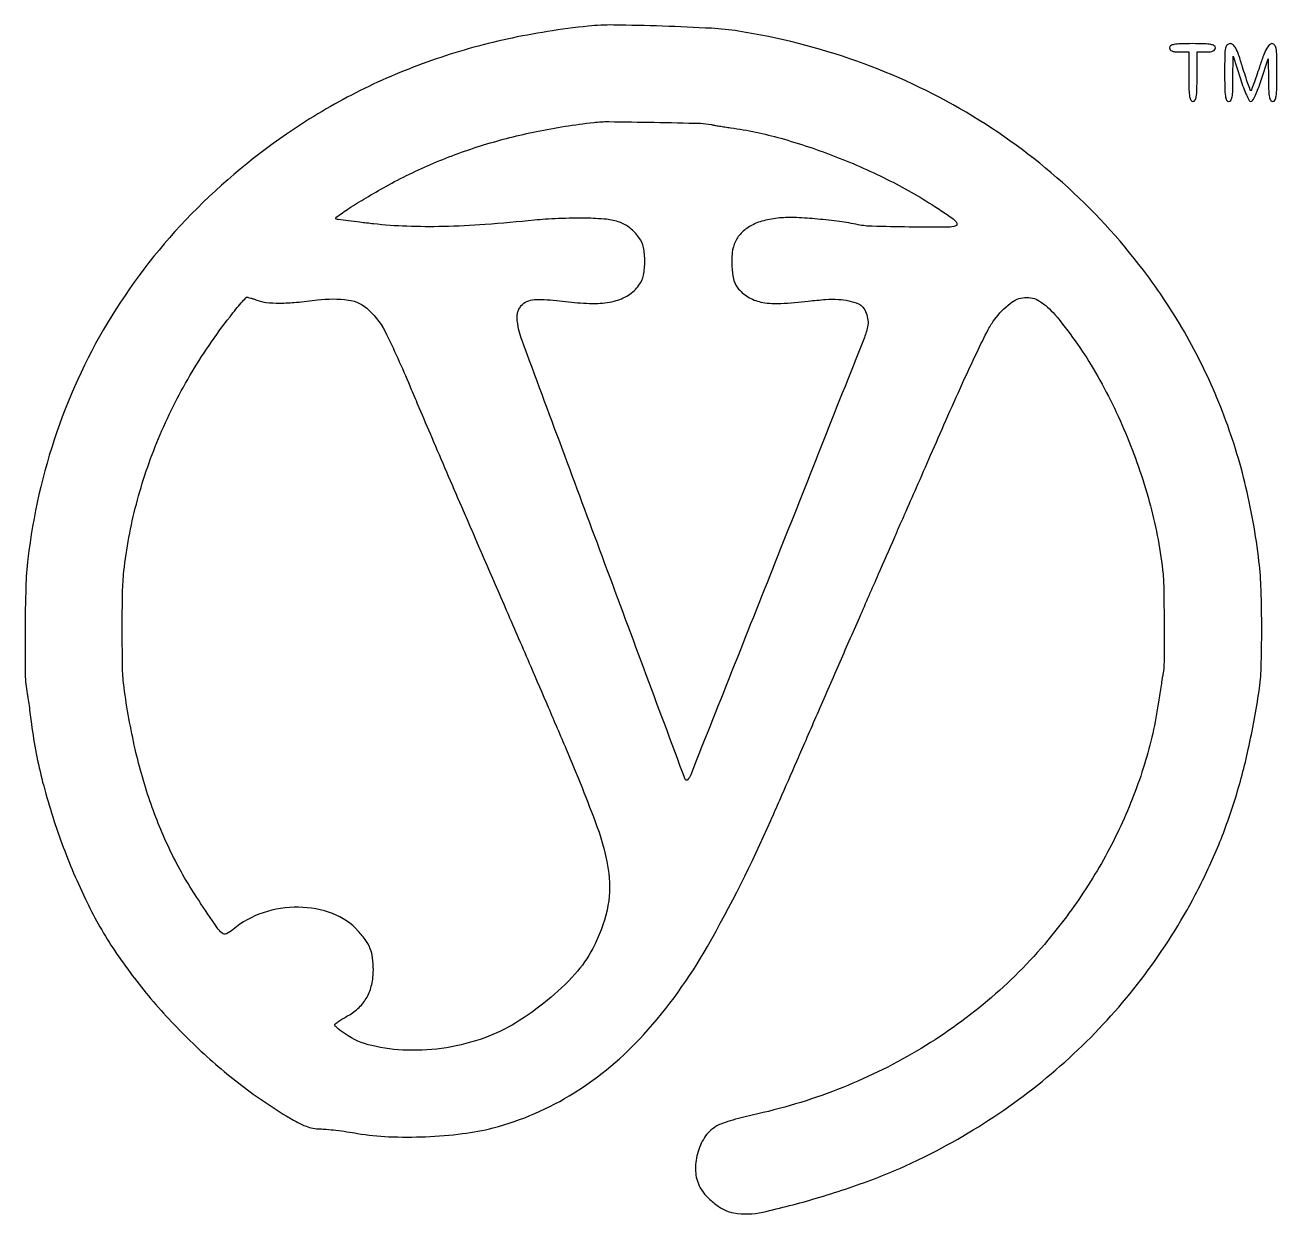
# Model space of a CAD drawing. Extents: x 3.1 to 15.9, y 0.5 to 12.7.
import ezdxf

# ---------------------------------------------------------------- set-up
doc = ezdxf.new("R2010")
doc.units = 0
doc.header["$MEASUREMENT"] = 0

msp = doc.modelspace()

# ---------------------------------------------------------------- linework, layer by layer
for points in [[(8.846, 12.665, 0.027602), (8.018, 12.533, 0.030793), (7.241, 12.313, 0.031488), (6.512, 12.005, 0.031734), (5.829, 11.608, 0.05163), (4.786, 10.743, 0.05531), (3.97, 9.7, 0.055694), (3.407, 8.511, 0.053678), (3.111, 7.212, 0.021771), (3.09, 6.924, 0.0062), (3.082, 6.475, 0.004981), (3.084, 6.029, 0.042384), (3.104, 5.831, -0.009615), (3.111, 5.789, -0.00159), (3.123, 5.71, -0.001746), (3.135, 5.616, -0.001543), (3.148, 5.518, 0.03207), (3.262, 4.927, 0.024413), (3.459, 4.298, 0.024609), (3.714, 3.699, 0.035188), (4.001, 3.198, 0.027578), (4.371, 2.708, 0.025654), (4.801, 2.249, 0.025968), (5.27, 1.843, 0.030335), (5.756, 1.509, 0.010957), (5.873, 1.442, 0.031804), (5.958, 1.403, 0.044245), (6.029, 1.382, 0.048385), (6.101, 1.375, -0.022901), (6.165, 1.372, -0.006586), (6.264, 1.362, -0.006611), (6.376, 1.347, -0.006991), (6.484, 1.33, 0.033178), (6.803, 1.296, 0.020105), (7.182, 1.296, 0.020113), (7.56, 1.327, 0.033539), (7.873, 1.386, 0.076104), (8.701, 1.744, 0.069398), (9.415, 2.342, 0.054493), (10.067, 3.244, 0.025504), (10.715, 4.534, 0.000573), (10.806, 4.741, 0.000091), (10.984, 5.147, 0.000101), (11.193, 5.626, 0.000088), (11.411, 6.127, -0.000082), (11.625, 6.615, -0.000111), (11.818, 7.057, -0.000074), (11.98, 7.427, -0.001231), (12.034, 7.551, 0.000805), (12.085, 7.666, 0.000081), (12.207, 7.943, 0.000101), (12.351, 8.273, 0.000081), (12.507, 8.628, -0.003201), (12.678, 9.011, -0.005837), (12.823, 9.322, -0.005487), (12.941, 9.56, -0.045113), (13.006, 9.663, -0.058492), (13.165, 9.827, -0.151655), (13.316, 9.888, -0.166023), (13.466, 9.85, -0.073651), (13.621, 9.714, -0.042149), (14.015, 9.159, -0.033534), (14.345, 8.503, -0.033112), (14.589, 7.799, -0.037903), (14.725, 7.1, -0.024497), (14.737, 6.913, -0.003714), (14.741, 6.54, -0.002835), (14.74, 6.161, -0.041172), (14.728, 6.028, 0.003974), (14.721, 5.988, 0.000778), (14.71, 5.916, 0.000825), (14.697, 5.832, 0.000765), (14.684, 5.746, -0.037708), (14.54, 5.109, -0.034141), (14.297, 4.478, -0.033344), (13.965, 3.872, -0.03212), (13.551, 3.307, -0.043322), (12.932, 2.686, -0.041705), (12.208, 2.172, -0.041105), (11.399, 1.779, -0.039521), (10.525, 1.517, 0.011514), (10.411, 1.49, 0.011992), (10.299, 1.458, 0.011745), (10.204, 1.425, 0.05024), (10.151, 1.399, 0.112283), (10.037, 1.288, 0.077417), (9.964, 1.122, 0.076959), (9.945, 0.942, 0.108151), (9.987, 0.786, 0.063484), (10.049, 0.695, 0.045674), (10.139, 0.612, 0.046411), (10.24, 0.547, 0.076274), (10.337, 0.516, 0.097287), (10.633, 0.524, 0.016721), (11.181, 0.666, 0.018923), (11.776, 0.866, 0.024954), (12.301, 1.096, 0.037655), (13.15, 1.604, 0.039173), (13.903, 2.227, 0.039501), (14.543, 2.954, 0.03968), (15.06, 3.772, 0.021717), (15.287, 4.253, 0.023505), (15.464, 4.74, 0.022255), (15.603, 5.264, 0.016054), (15.713, 5.859, 0.03004), (15.734, 6.099, 0.007533), (15.74, 6.492, 0.007995), (15.734, 6.894, 0.020409), (15.712, 7.184, 0.032124), (15.567, 7.995, 0.033854), (15.32, 8.766, 0.0341), (14.973, 9.491, 0.033626), (14.53, 10.166, 0.048729), (13.701, 11.063, 0.04862), (12.714, 11.784, 0.048146), (11.597, 12.306, 0.045956), (10.383, 12.614, 0.026149), (10.109, 12.643, 0.004929), (9.607, 12.665, 0.004733), (9.104, 12.677, 0.029343)], [(14.796, 12.443, 0.164293), (14.803, 12.424, 0.129352), (14.82, 12.411, 0.075863), (14.85, 12.403, 0.025511), (14.895, 12.401), (14.994, 12.401), (14.994, 12.147, 0.005946), (14.995, 12.013, 0.035355), (15.002, 11.943, 0.084509), (15.015, 11.906, 0.273642), (15.036, 11.893, 0.273642), (15.057, 11.906, 0.084509), (15.07, 11.943, 0.035355), (15.077, 12.013, 0.005946), (15.078, 12.147), (15.078, 12.401), (15.172, 12.401, 0.027804), (15.215, 12.403, 0.078075), (15.244, 12.411, 0.128843), (15.26, 12.425, 0.160198), (15.266, 12.443, 0.263832), (15.254, 12.465, 0.090467), (15.22, 12.477, 0.037934), (15.155, 12.484, 0.006608), (15.031, 12.486, 0.006608), (14.908, 12.484, 0.037934), (14.842, 12.477, 0.090467), (14.808, 12.465, 0.263832)], [(15.36, 12.19, 0.004841), (15.362, 12.031, 0.030643), (15.368, 11.95, 0.072528), (15.381, 11.907, 0.292784), (15.403, 11.893, 0.26249), (15.424, 11.905, 0.08966), (15.437, 11.94, 0.038132), (15.444, 12.004, 0.006794), (15.446, 12.126), (15.448, 12.359), (15.522, 12.126, 0.012653), (15.552, 12.037, 0.019568), (15.584, 11.962, 0.014615), (15.613, 11.904, 0.275998), (15.63, 11.893, 0.270816), (15.647, 11.903, 0.016045), (15.675, 11.958, 0.020608), (15.705, 12.028, 0.013414), (15.735, 12.112), (15.806, 12.331), (15.809, 12.112, 0.007516), (15.812, 11.999, 0.040172), (15.819, 11.937, 0.092691), (15.833, 11.905, 0.254537), (15.854, 11.893, 0.292784), (15.875, 11.907, 0.072528), (15.888, 11.95, 0.030643), (15.895, 12.031, 0.004841), (15.896, 12.19, 0.004009), (15.895, 12.363, 0.038313), (15.888, 12.437, 0.122425), (15.872, 12.472, 0.232643), (15.845, 12.486, 0.207882), (15.817, 12.473, 0.064681), (15.789, 12.434, 0.035697), (15.758, 12.365, 0.008756), (15.717, 12.246, -0.00376), (15.686, 12.154, -0.006143), (15.659, 12.077, -0.001587), (15.634, 12.01, -0.312079), (15.628, 12.006, -0.317066), (15.623, 12.01, -0.001619), (15.599, 12.077, -0.006222), (15.573, 12.154, -0.003805), (15.544, 12.246, 0.007865), (15.504, 12.372, 0.041255), (15.475, 12.439, 0.087507), (15.447, 12.474, 0.18435), (15.416, 12.486, 0.199361), (15.386, 12.473, 0.150728), (15.369, 12.441, 0.04269), (15.362, 12.371, 0.003652)], [(10.106, 11.657, 0.010879), (10.138, 11.651, 0.003048), (10.189, 11.642, 0.003072), (10.246, 11.633, 0.003229), (10.303, 11.625, -0.034356), (10.818, 11.517, -0.023903), (11.381, 11.329, -0.023565), (11.935, 11.083, -0.029348), (12.422, 10.801, -0.005121), (12.552, 10.714, -0.041216), (12.607, 10.668, -0.177555), (12.621, 10.641, -0.335742), (12.609, 10.621, -0.094788), (12.529, 10.606, -0.002059), (12.132, 10.609, -0.003536), (11.752, 10.616, -0.044942), (11.61, 10.632, 0.017706), (11.419, 10.665, 0.01097), (11.194, 10.69, 0.010818), (10.978, 10.705, 0.029534), (10.826, 10.703, 0.039671), (10.66, 10.678, 0.060813), (10.524, 10.628, 0.071732), (10.421, 10.555, 0.092339), (10.353, 10.461, 0.082823), (10.32, 10.347, 0.044542), (10.317, 10.2, 0.044627), (10.338, 10.061, 0.123536), (10.385, 9.974, 0.082415), (10.497, 9.885, 0.083773), (10.632, 9.837, 0.055968), (10.818, 9.826, 0.016973), (11.099, 9.85, -0.012622), (11.276, 9.867, -0.030614), (11.407, 9.868, -0.039945), (11.514, 9.853, -0.045134), (11.613, 9.822, -0.132583), (11.657, 9.789, -0.068891), (11.691, 9.728, -0.065137), (11.709, 9.655, -0.083856), (11.706, 9.587, -0.03953), (11.667, 9.462, -0.00006), (10.788, 7.247, -0.000028), (9.895, 5.002, -0.086812), (9.864, 4.95, -0.566212), (9.838, 4.955, -0.000049), (8.991, 7.233, -0.000194), (8.169, 9.447, -0.055094), (8.121, 9.638, -0.036463), (8.118, 9.687, -0.057307), (8.123, 9.73, -0.061187), (8.137, 9.767, -0.049148), (8.161, 9.804, -0.122472), (8.218, 9.847, -0.083526), (8.297, 9.866, -0.039043), (8.426, 9.865, -0.006251), (8.677, 9.84, 0.029199), (8.922, 9.826, 0.060166), (9.112, 9.85, 0.078154), (9.257, 9.912, 0.095843), (9.365, 10.012, 0.105565), (9.411, 10.115, 0.052756), (9.426, 10.258, 0.052802), (9.411, 10.4, 0.107587), (9.365, 10.502, 0.060854), (9.273, 10.599, 0.085894), (9.171, 10.657, 0.063221), (9.032, 10.688, 0.019713), (8.818, 10.699, 0.00748), (8.688, 10.699, 0.005313), (8.543, 10.695, 0.005364), (8.404, 10.688, 0.011342), (8.296, 10.679, -0.00771), (7.792, 10.634, -0.012655), (7.364, 10.614, -0.014676), (6.989, 10.616, -0.019102), (6.647, 10.641, -0.001445), (6.51, 10.657, -0.002162), (6.39, 10.672, -0.00089), (6.288, 10.685, -0.047147), (6.269, 10.689, -0.615969), (6.266, 10.709, -0.007411), (6.4, 10.801, -0.012277), (6.572, 10.908, -0.007892), (6.775, 11.025, -0.025923), (7.263, 11.262, -0.025581), (7.775, 11.449, -0.024759), (8.318, 11.587, -0.021154), (8.903, 11.68, -0.031474), (9.056, 11.688, -0.001859), (9.52, 11.681, -0.001336), (9.997, 11.671, -0.048768)], [(5.453, 9.861, 0.065734), (5.55, 9.837, 0.026804), (5.686, 9.83, 0.021434), (5.859, 9.838, 0.01091), (6.075, 9.862, -0.067173), (6.392, 9.861, -0.15731), (6.602, 9.759, -0.090647), (6.783, 9.51, -0.013695), (7.035, 8.947, 0.002317), (7.113, 8.762, 0.000548), (7.244, 8.455, 0.000564), (7.395, 8.102, 0.000556), (7.548, 7.748, -0.00005), (8.01, 6.681, -0.000278), (8.258, 6.109, -0.000484), (8.437, 5.692, -0.000447), (8.621, 5.263, -0.012192), (8.936, 4.472, -0.05569), (9.056, 3.992, -0.089317), (9.039, 3.616, -0.065437), (8.893, 3.222, -0.063146), (8.71, 2.96, -0.035741), (8.429, 2.693, -0.03526), (8.105, 2.461, -0.050801), (7.787, 2.309, -0.046631), (7.396, 2.207, -0.046973), (6.994, 2.181, -0.050792), (6.63, 2.228, -0.092668), (6.358, 2.348, -0.012259), (6.317, 2.377, -0.01785), (6.283, 2.405, -0.013522), (6.257, 2.429, -0.206933), (6.252, 2.441, -0.229066), (6.258, 2.452, -0.010447), (6.293, 2.477, -0.015657), (6.337, 2.506, -0.0104), (6.39, 2.536, 0.066739), (6.501, 2.619, 0.074573), (6.582, 2.724, 0.071374), (6.63, 2.853, 0.054453), (6.647, 3.004, 0.029567), (6.639, 3.127, 0.06308), (6.616, 3.219, 0.062557), (6.571, 3.303, 0.028656), (6.493, 3.401, 0.119308), (6.23, 3.58, 0.08724), (5.882, 3.645, 0.08352), (5.518, 3.589, 0.09509), (5.211, 3.417, -0.062857), (5.143, 3.373, -0.29617), (5.098, 3.379, -0.067984), (5.048, 3.435, -0.001776), (4.859, 3.716, -0.032468), (4.587, 4.186, -0.030435), (4.372, 4.699, -0.028569), (4.209, 5.264, -0.022185), (4.095, 5.894, -0.029144), (4.08, 6.086, -0.004295), (4.077, 6.476, -0.004672), (4.08, 6.866, -0.022984), (4.094, 7.085, -0.03648), (4.221, 7.772, -0.034749), (4.448, 8.444, -0.034209), (4.77, 9.088, -0.032918), (5.18, 9.691, -0.005494), (5.241, 9.768, -0.008499), (5.295, 9.832, -0.003677), (5.343, 9.885, -0.20337), (5.355, 9.891, -0.073777), (5.366, 9.889, -0.008621), (5.392, 9.882, -0.010193), (5.422, 9.872, -0.008173)]]:
    msp.add_lwpolyline(points, format="xyb", close=True)

doc.saveas('drawing.dxf')
